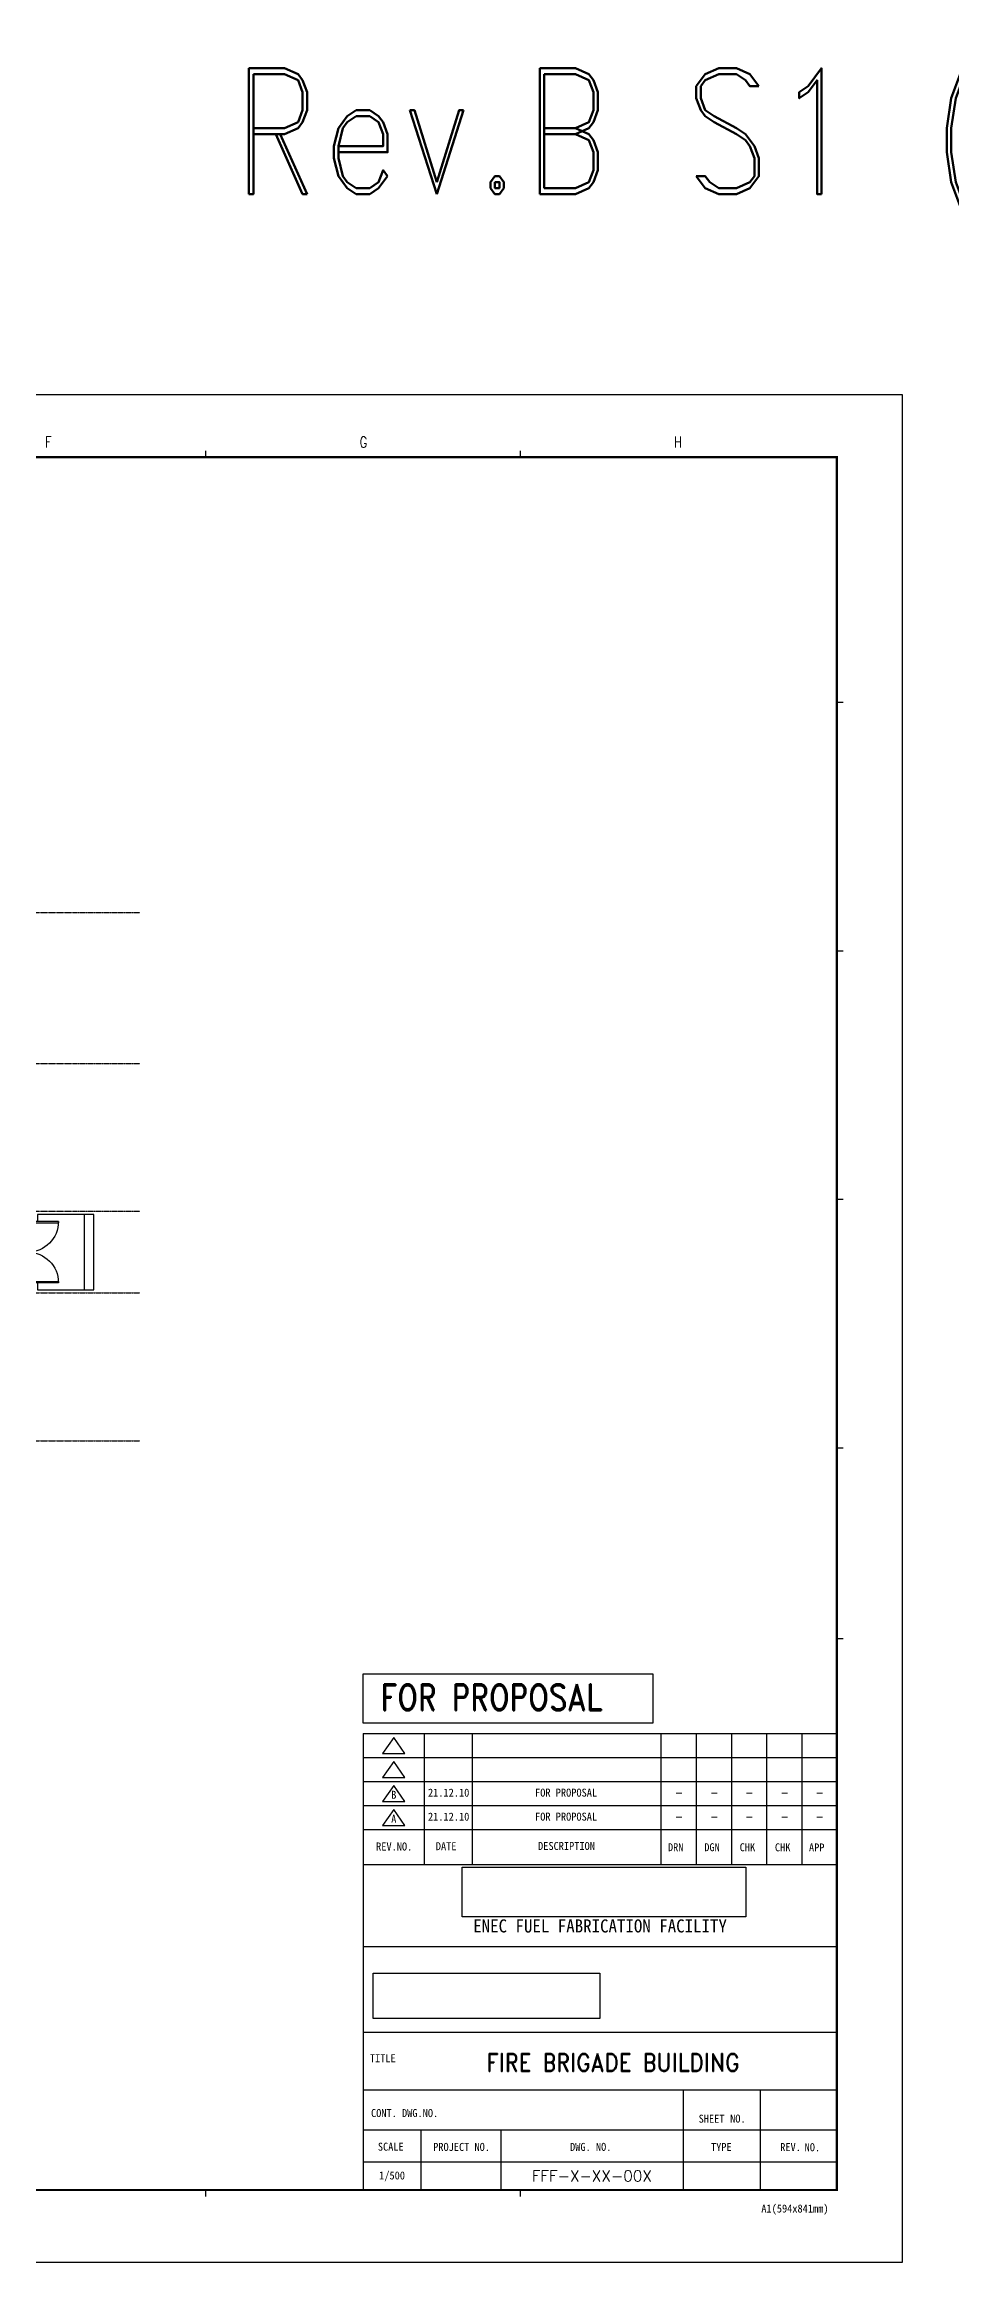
# Model space of a CAD drawing. Header units: millimetres. Extents: x -232466 to 860779, y -177975 to 311634.
# Drawn here: x 55837 to 84658, y 237245 to 307772 of the extents above; entities that cross this region are included whole.
import ezdxf
from ezdxf.enums import TextEntityAlignment as Align

# ---------------------------------------------------------------- set-up
doc = ezdxf.new("R2010")
doc.units = ezdxf.units.MM
doc.header["$XCLIPFRAME"] = 2
doc.linetypes.add('AXES', pattern=[50.8, 31.75, -6.35, 6.35, -6.35])
doc.linetypes.add('CENTER', pattern=[2, 1.25, -0.25, 0.25, -0.25])
for name, color, linetype in [('4ELE', 4, 'Continuous'), ('Center Line', 1, 'CENTER'), ('DOOR', 4, 'Continuous'), ('TITLEBOX', 7, 'Continuous'), ('TXT', 2, 'Continuous')]:
    doc.layers.add(name, color=color, linetype=linetype)
doc.layers.add('TEXT', color=7, linetype='Continuous', lineweight=15)
doc.styles.add('RD20', font='ROMAND.SHX', dxfattribs={"width": 0.8, "height": 2})
doc.styles.add('RD6', font='ROMAND.shx', dxfattribs={"width": 0.83, "height": 6})
doc.styles.add('ROMAND', font='romand')
doc.styles.add('TBOX', font='romans.shx')
doc.styles.add('돋움체', font='')
doc.styles.get('돋움체').set_extended_font_data('DotumChe')
picture_1 = doc.add_image_def('image1', size_in_pixel=(850, 283))
picture_2 = doc.add_image_def('image2.jpg', size_in_pixel=(500, 87))

# ---------------------------------------------------------------- blocks, each defined once
blk = doc.blocks.new('D2000')
at = {"color": 8}
for p, q in [((-45, -45), (-45, -1955)), ((0, -1935), (0, -65))]:
    blk.add_line(p, q, dxfattribs=at)
for points in [[(-25, 0), (0, 0), (0, -25), (-45, -25), (-45, -45), (-105, -45), (-150, -25), (-150, 0), (-130, 0)], [(975, -25), (0, -25), (0, -65), (975, -65), (975, -25)], [(-25, -2000), (0, -2000), (0, -1975), (-45, -1975), (-45, -1955), (-105, -1955), (-150, -1975), (-150, -2000), (-130, -2000)], [(975, -1975), (0, -1975), (0, -1935), (975, -1935), (975, -1975)]]:
    blk.add_lwpolyline(points)
at = {"ltscale": 0.2}
for centre, start, end in [((0, -25), 270, 0), ((0, -1975), 0, 90)]:
    blk.add_arc(centre, 975, start, end, dxfattribs=at)

msp = doc.modelspace()

# ---------------------------------------------------------------- linework, layer by layer
msp.add_line((81039.2, 240454.6), (81039.2, 239538.7))
at = {"layer": '4ELE'}
msp.add_line((57115.2, 268173.9), (57115.2, 270573.9), dxfattribs=at)
msp.add_lwpolyline([(55615.2, 268398.9), (55615.2, 268173.9), (57415.2, 268173.9), (57415.2, 270573.9), (55615.2, 270573.9), (55615.2, 270348.9)], dxfattribs=at)
at = {"layer": 'Center Line', "linetype": 'AXES'}
for p, q in [((8896.6, 280173.9), (58882.2, 280173.9)), ((8896.6, 275373.9), (58882.2, 275373.9)), ((8896.6, 270673.9), (58882.2, 270673.9)), ((8896.6, 268073.9), (58882.2, 268073.9)), ((8896.6, 263373.9), (58882.2, 263373.9))]:
    msp.add_line(p, q, dxfattribs=at)
at = {"layer": 'TITLEBOX', "color": 4, "linetype": 'Continuous'}
for p, q in [((60976.9, 294645.3), (60976.9, 294845.3)), ((60976.9, 294645.3), (60976.9, 294845.3)), ((70976.9, 294645.3), (70976.9, 294845.3)), ((70976.9, 294645.3), (70976.9, 294845.3)), ((81239.2, 286845.3), (81039.2, 286845.3)), ((81239.2, 278945.3), (81039.2, 278945.3)), ((81239.2, 271045.3), (81039.2, 271045.3)), ((81239.2, 263145.3), (81039.2, 263145.3)), ((81239.2, 257082.6), (81039.2, 257082.6)), ((60976.9, 239345.2), (60976.9, 239545.2)), ((60976.9, 239345.2), (60976.9, 239545.2)), ((70976.9, 239345.2), (70976.9, 239545.2))]:
    msp.add_line(p, q, dxfattribs=at)
at = {"layer": 'TITLEBOX', "color": 30, "linetype": 'Continuous'}
for p, q in [((65979, 255960.6), (75190.3, 255960.6)), ((65979, 254397.8), (65979, 255960.6)), ((75190.3, 255960.6), (75190.3, 254397.8)), ((75190.3, 254397.8), (65979, 254397.8)), ((70976.9, 239345.2), (70976.9, 239545.2))]:
    msp.add_line(p, q, dxfattribs=at)
at = {"layer": 'TITLEBOX'}
for p, q in [((65979, 254072), (81039.2, 254072)), ((65979, 254072), (65979, 239538.7)), ((65979, 254072), (81039.2, 254072)), ((65979, 254072), (65979, 239538.7)), ((66945.7, 253944.8), (66589.5, 253436)), ((66945.7, 253944.8), (66589.5, 253436)), ((67301.8, 253436), (66945.7, 253944.8)), ((67301.8, 253436), (66945.7, 253944.8)), ((67912.4, 254072), (67912.4, 249899.9)), ((67912.4, 254072), (67912.4, 249899.9)), ((69438.7, 254072), (69438.7, 249899.9)), ((69438.7, 254072), (69438.7, 249899.9)), ((75446.9, 254068.3), (75446.9, 249899.9)), ((75446.9, 254068.3), (75446.9, 249899.9)), ((76565.4, 254068.3), (76565.4, 249899.9)), ((76565.4, 254068.3), (76565.4, 249899.9)), ((77683.8, 254068.3), (77683.8, 249899.9)), ((77683.8, 254068.3), (77683.8, 249899.9)), ((78802.3, 254068.3), (78802.3, 249899.9)), ((78802.3, 254068.3), (78802.3, 249899.9)), ((79920.7, 254068.3), (79920.7, 249899.9)), ((79920.7, 254068.3), (79920.7, 249899.9)), ((65979, 253308.8), (81039.2, 253308.8)), ((65979, 253308.8), (81039.2, 253308.8)), ((66589.5, 253436), (67301.8, 253436)), ((66589.5, 253436), (67301.8, 253436)), ((65979, 252545.7), (81039.2, 252545.7)), ((65979, 252545.7), (81039.2, 252545.7)), ((66945.7, 253181.6), (66589.5, 252672.9)), ((66945.7, 253181.6), (66589.5, 252672.9)), ((66589.5, 252672.9), (67301.8, 252672.9)), ((66589.5, 252672.9), (67301.8, 252672.9)), ((67301.8, 252672.9), (66945.7, 253181.6)), ((67301.8, 252672.9), (66945.7, 253181.6)), ((65979, 251782.5), (81039.2, 251782.5)), ((65979, 251782.5), (81039.2, 251782.5)), ((66945.7, 252418.5), (66589.5, 251909.7)), ((66945.7, 252418.5), (66589.5, 251909.7)), ((66589.5, 251909.7), (67301.8, 251909.7)), ((66589.5, 251909.7), (67301.8, 251909.7)), ((67301.8, 251909.7), (66945.7, 252418.5)), ((67301.8, 251909.7), (66945.7, 252418.5)), ((66945.7, 251655.3), (66589.5, 251146.5)), ((66945.7, 251655.3), (66589.5, 251146.5)), ((66589.5, 251146.5), (67301.8, 251146.5)), ((66589.5, 251146.5), (67301.8, 251146.5)), ((67301.8, 251146.5), (66945.7, 251655.3)), ((67301.8, 251146.5), (66945.7, 251655.3)), ((65979, 251019.3), (81039.2, 251019.3)), ((65979, 251019.3), (81039.2, 251019.3)), ((65979, 249899.9), (81039.2, 249899.9)), ((65979, 249899.9), (81039.2, 249899.9)), ((65979, 247300.8), (81039.2, 247300.8)), ((65979, 247300.8), (81039.2, 247300.8)), ((65979, 244575.8), (81039.2, 244575.8)), ((65979, 244575.8), (81039.2, 244575.8)), ((65979, 242744.1), (81039.2, 242744.1)), ((65979, 242744.1), (81039.2, 242744.1)), ((76154.8, 242744.1), (76154.8, 239538.7)), ((76154.8, 242744.1), (76154.8, 239538.7)), ((78597, 242744.1), (78597, 239538.7)), ((78597, 242744.1), (78597, 239538.7)), ((65979, 241472.1), (81039.2, 241472.1)), ((65979, 241472.1), (81039.2, 241472.1)), ((67810.6, 241472.1), (67810.6, 239538.7)), ((67810.6, 241472.1), (67810.6, 239538.7)), ((70354.6, 241472.1), (70354.6, 239538.7)), ((70354.6, 241472.1), (70354.6, 239538.7)), ((65979, 240454.6), (81039.2, 240454.6)), ((65979, 240454.6), (81039.2, 240454.6))]:
    msp.add_line(p, q, dxfattribs=at)
at = {"layer": 'TITLEBOX', "color": 30}
msp.add_line((81039.2, 239538.7), (81039.2, 239553.9), dxfattribs=at)
at = {"layer": 'TITLEBOX', "color": 7}
msp.add_lwpolyline([(-986.8, 296645.3), (83113.2, 296645.3), (83113.2, 237245.3), (-986.8, 237245.3)], close=True, dxfattribs=at)
at = {"layer": 'TITLEBOX', "color": 4, "const_width": 70}
msp.add_lwpolyline([(1013.2, 294645.3), (81039.2, 294645.3), (81039.2, 239553.9), (1013.2, 239553.9)], close=True, dxfattribs=at)

# ---------------------------------------------------------------- block references
at = {"layer": 'DOOR', "xscale": -1, "rotation": 179.9999999999997}
msp.add_blockref('D2000', (55310.2, 268373.9), dxfattribs=at)

# ---------------------------------------------------------------- texts
at = {"layer": 'TEXT', "color": 7, "style": '돋움체'}
for s, height, p in [('B', 254.4, (66949, 252118.9)), ('21.12.10', 254.4, (68694.2, 252188.3)), ('FOR PROPOSAL', 254.396, (72428.6, 252188.3)), ('A', 254.4, (66949, 251355.7)), ('21.12.10', 254.4, (68694.2, 251425.1)), ('FOR PROPOSAL', 254.396, (72428.6, 251425.1))]:
    msp.add_text(s, height=height, dxfattribs=at).set_placement(p, align=Align.MIDDLE_CENTER)
msp.add_text('1/500', height=254.4, dxfattribs=at).set_placement((66894.8, 239996.6), align=Align.MIDDLE)
at = {"layer": 'TITLEBOX', "color": 4, "linetype": 'Continuous', "style": 'TBOX', "width": 0.75}
for s, p in [('F', (55863.9, 294951.9)), ('G', (65863.9, 294951.9)), ('H', (75863.9, 294951.9))]:
    msp.add_text(s, height=350, dxfattribs=at).set_placement(p)
at = {"layer": 'TITLEBOX', "style": '돋움체'}
for s, height, p in [('REV.NO.', 254.4, (66387.1, 250348.6)), ('REV.NO.', 254.4, (66387.1, 250348.6)), ('DATE', 254.4, (68285.4, 250358.7)), ('DATE', 254.4, (68285.4, 250358.7)), ('DESCRIPTION', 254.396, (71537.9, 250365.5)), ('DESCRIPTION', 254.396, (71537.9, 250365.5)), ('DRN', 254.4, (75668.2, 250325.6)), ('DRN', 254.4, (75668.2, 250325.6)), ('DGN', 254.4, (76822.1, 250325.6)), ('DGN', 254.4, (76822.1, 250325.6)), ('CHK', 254.4, (77948.6, 250325.6)), ('CHK', 254.4, (77948.6, 250325.6)), ('CHK', 254.4, (79069, 250322.8)), ('CHK', 254.4, (79069, 250322.8)), ('APP', 254.4, (80152.6, 250317.5)), ('APP', 254.4, (80152.6, 250317.5)), ('TITLE', 254.4, (66190, 243618.6)), ('TITLE', 254.4, (66190, 243618.6)), ('CONT. DWG.NO.', 254.396, (66224.7, 241874)), ('CONT. DWG.NO.', 254.396, (66224.7, 241874)), ('SHEET', 254.4, (76643.6, 241694.4)), ('SHEET', 254.4, (76643.6, 241694.4)), ('NO.', 254.4, (77646, 241698.3)), ('NO.', 254.4, (77646, 241698.3)), ('SCALE', 254.4, (66442.1, 240804.9)), ('SCALE', 254.4, (66442.1, 240804.9)), ('PROJECT NO.', 254.396, (68201.3, 240797.4)), ('PROJECT NO.', 254.396, (68201.3, 240797.4)), ('DWG. NO.', 254.4, (72555.1, 240797.3)), ('DWG. NO.', 254.4, (72555.1, 240797.3)), ('TYPE', 254.4, (77036.7, 240794.8)), ('TYPE', 254.4, (77036.7, 240794.8)), ('REV.', 254.4, (79238.2, 240792.1)), ('REV.', 254.4, (79238.2, 240792.1)), ('NO.', 254.4, (80014.6, 240787.4)), ('NO.', 254.4, (80014.6, 240787.4))]:
    msp.add_text(s, height=height, dxfattribs=at).set_placement(p)
at = {"layer": 'TITLEBOX', "color": 3, "style": '돋움체'}
msp.add_text('ENEC FUEL FABRICATION FACILITY', height=416.189, dxfattribs=at).set_placement((73509.1, 247950.6), align=Align.MIDDLE)
at = {"layer": 'TITLEBOX', "color": 0, "style": '돋움체'}
msp.add_text('A1(594x841mm)', height=254.396, dxfattribs=at).set_placement((78636.9, 238838.4))
at = {"layer": 'TXT', "color": 30, "linetype": 'Continuous', "style": 'RD6', "width": 0.83}
for s, height, p in [('Rev.B S1 (2022.07.22)', 4000, (61771.7, 303010.5)), ('FOR PROPOSAL', 835.501, (66529.6, 254800.9))]:
    msp.add_text(s, height=height, dxfattribs=at).set_placement(p)
at = {"layer": 'TXT', "color": 7, "style": 'RD20', "width": 0.83}
for p in [(76022.1, 252048.8), (77140.6, 252048.8), (78259, 252048.8), (79377.5, 252048.8), (80495.9, 252048.8), (76022.1, 251285.7), (77140.6, 251285.7), (78259, 251285.7), (79377.5, 251285.7), (80495.9, 251285.7)]:
    msp.add_text('-', height=282.8, dxfattribs=at).set_placement(p, align=Align.CENTER)
at = {"layer": 'TXT', "color": 7, "style": 'ROMAND', "width": 0.9}
msp.add_text('FIRE BRIGADE BUILDING', height=565.517, dxfattribs=at).set_placement((73918.7, 243607.4), align=Align.MIDDLE)
at = {"layer": 'TXT', "color": 7, "style": 'RD20'}
msp.add_text('FFF-X-XX-00X', height=353.448, dxfattribs=at).set_placement((73247.8, 239826.2), align=Align.CENTER)

# ---------------------------------------------------------------- pictures from other files: only their frames are drawn
image = msp.add_image(picture_2, insert=(69127.4, 248244.8), size_in_units=(9015.9, 1568.8))
image.dxf.flags = 7
image = msp.add_image(picture_1, insert=(66154.1, 244385.1), size_in_units=(7427.9, 2473.1))
image.set_boundary_path([(15.17, 45.797), (840.684, 210.9)])

doc.saveas('drawing.dxf')
